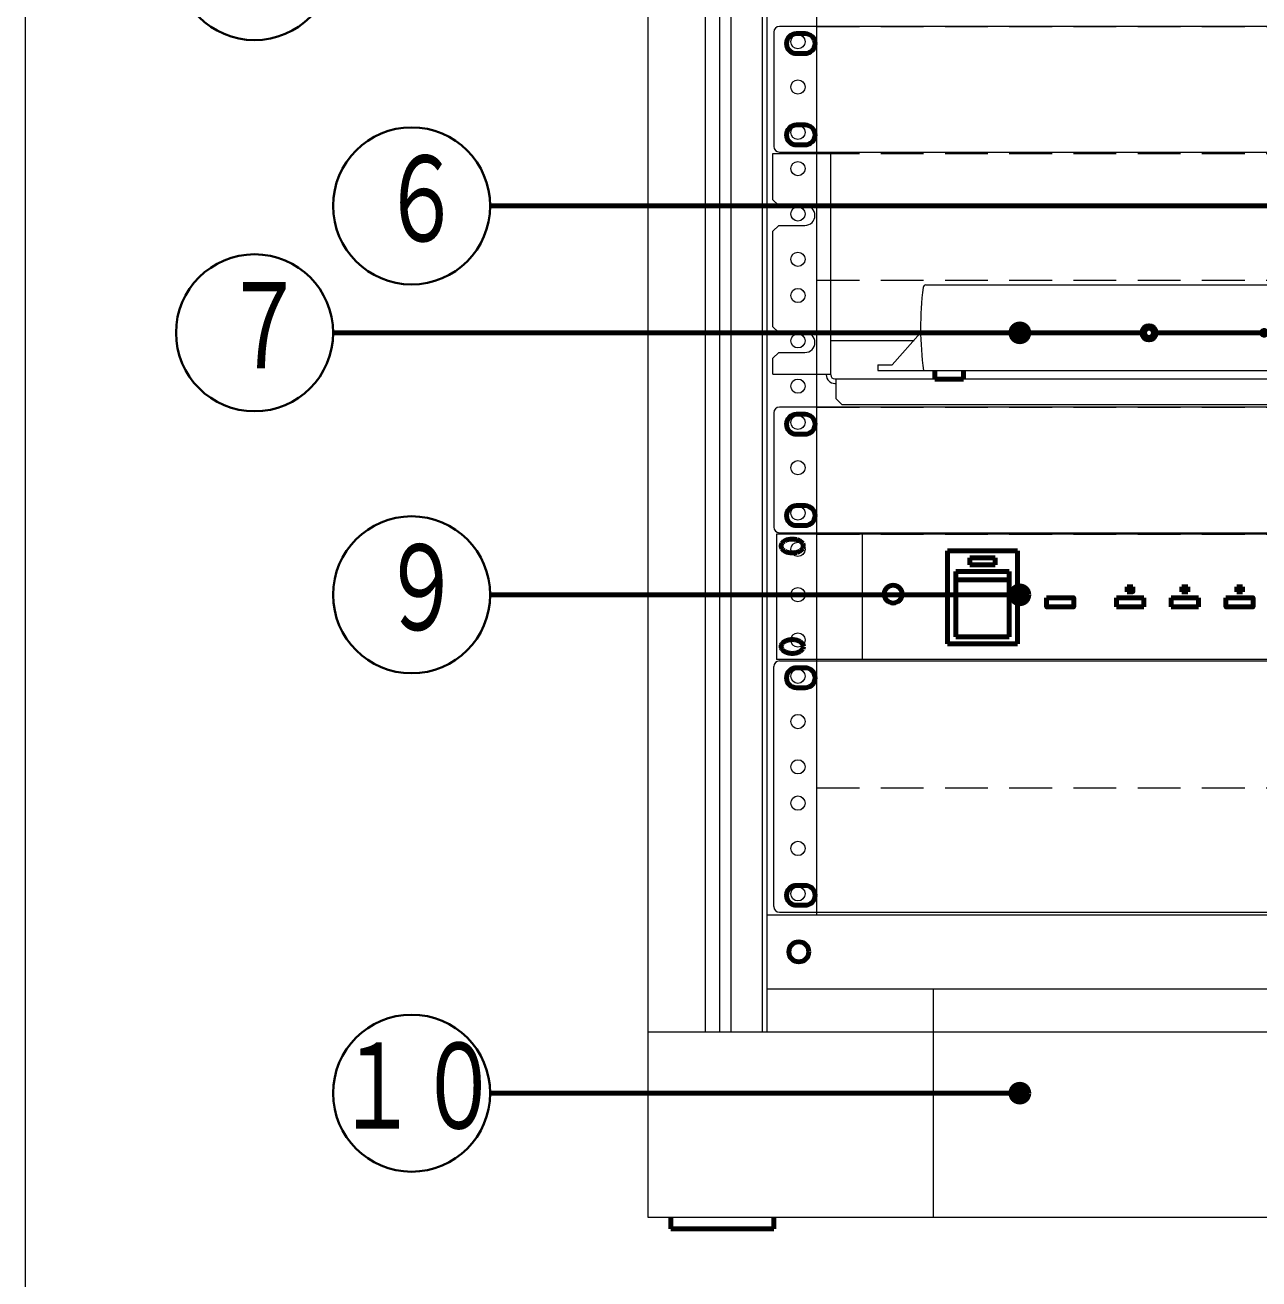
# Model space of a CAD drawing. Units: millimetres on the paper. Extents: x -400 to 400, y -280 to 280.
# Drawn here: x -128.99 to -94.42, y -210.19 to -175.05 of the extents above; entities that cross this region are included whole.
import ezdxf
from ezdxf.enums import TextEntityAlignment as Align

# ---------------------------------------------------------------- set-up
doc = ezdxf.new("R2010")
doc.units = ezdxf.units.MM
doc.linetypes.add('DASHED1', pattern=[1.8, 1.2, -0.6])
for name, color, linetype, lineweight in [('0-1_F-F_', 7, 'Continuous', 20), ('0-2_Defpoints', 2, 'Continuous', 80), ('0-3_WAKU-M', 7, 'Continuous', 20), ('0-5_gaikei', 7, 'Continuous', 20), ('0-6_moji1', 1, 'Continuous', 80)]:
    doc.layers.add(name, color=color, linetype=linetype, lineweight=lineweight)
doc.styles.add('ＭＳ ゴシック', font='')
doc.styles.get('ＭＳ ゴシック').set_extended_font_data('MS Gothic')

# ---------------------------------------------------------------- blocks, each defined once
blk = doc.blocks.new('2U-')
at = {"layer": '0-6_moji1', "color": 7, "lineweight": 20}
for p, q in [((-23.9, 0), (23.9, 0)), ((-24.1, -8.6), (-24.1, -0.2)), ((-23.9, -8.8), (23.9, -8.8))]:
    blk.add_line(p, q, dxfattribs=at)
at = {"layer": '0-6_moji1'}
for p, q in [((-23.3, -0.24), (-23, -0.24)), ((-23.3, -0.94), (-23, -0.94)), ((-23.3, -7.86), (-23, -7.86)), ((-23.3, -8.56), (-23, -8.56))]:
    blk.add_line(p, q, dxfattribs=at)
at = {"layer": '0-6_moji1', "color": 7, "lineweight": 20}
for centre, start, end in [((-23.9, -0.2), 90, 180), ((-23.9, -8.6), 180, 270)]:
    blk.add_arc(centre, 0.2, start, end, dxfattribs=at)
at = {"layer": '0-6_moji1'}
for centre, start, end in [((-23.3, -0.59), 90, 270), ((-23, -0.59), 270, 90), ((-23.3, -8.21), 90, 270), ((-23, -8.21), 270, 90)]:
    blk.add_arc(centre, 0.35, start, end, dxfattribs=at)
blk = doc.blocks.new('BP-2U-2')
at = {"layer": '0-6_moji1'}
blk.add_blockref('2U-', (0, 0), dxfattribs=at)
blk = doc.blocks.new('WUL61-')
at = {"layer": '0-6_moji1', "color": 7, "lineweight": 20}
for p, q in [((-21, 0), (-24, 0)), ((-24, 0), (-24, -4.4)), ((21, 0), (-21, 0)), ((-21, 0), (-21, -4.4)), ((-21, -4.4), (-24, -4.4)), ((21, -4.4), (-21, -4.4))]:
    blk.add_line(p, q, dxfattribs=at)
at = {"layer": '0-6_moji1'}
for p, q in [((-18.011, -3.85), (-18.011, -0.591)), ((-15.56, -0.591), (-18.011, -0.591)), ((-16.34, -0.836), (-17.231, -0.836)), ((-17.231, -0.836), (-17.231, -1.081)), ((-16.34, -0.836), (-16.34, -1.081)), ((-15.56, -3.85), (-15.56, -0.591)), ((-17.717, -3.604), (-17.717, -1.315)), ((-17.717, -1.315), (-15.854, -1.315)), ((-16.34, -1.081), (-17.231, -1.081)), ((-15.854, -3.604), (-15.854, -1.315)), ((-17.717, -1.609), (-15.854, -1.609)), ((-11.716, -1.844), (-11.516, -1.844)), ((-11.716, -2.019), (-11.716, -1.844)), ((-9.801, -2.019), (-9.801, -1.844)), ((-9.801, -1.844), (-9.601, -1.844)), ((-9.801, -2.019), (-9.601, -2.019)), ((-9.601, -2.019), (-9.601, -1.844)), ((-7.885, -2.019), (-7.885, -1.844)), ((-7.885, -1.844), (-7.685, -1.844)), ((-7.885, -2.019), (-7.685, -2.019)), ((-7.685, -2.019), (-7.685, -1.844)), ((-12.092, -2.233), (-11.141, -2.233)), ((-12.092, -2.554), (-12.092, -2.233)), ((-11.141, -2.554), (-12.092, -2.554)), ((-11.141, -2.233), (-11.141, -2.554)), ((-10.176, -2.233), (-9.225, -2.233)), ((-10.176, -2.554), (-10.176, -2.233)), ((-9.225, -2.554), (-10.176, -2.554)), ((-9.225, -2.233), (-9.225, -2.554)), ((-18.011, -3.85), (-15.56, -3.85)), ((-17.717, -3.604), (-15.854, -3.604))]:
    blk.add_line(p, q, dxfattribs=at)
blk.add_lwpolyline([(-11.716, -2.019), (-11.516, -2.019), (-11.516, -1.844)], dxfattribs=at)
for points in [[(-14.544, -2.233), (-13.593, -2.233), (-13.593, -2.554), (-14.544, -2.554)], [(-8.26, -2.233), (-7.31, -2.233), (-7.31, -2.554), (-8.26, -2.554)]]:
    blk.add_lwpolyline(points, close=True, dxfattribs=at)
blk.add_circle((-19.915, -2.104), 0.312, dxfattribs=at)
for centre, radius, start, end in [((-23.686, -0.419), 0.155, 146.213, 180), ((-23.686, -0.419), 0.155, 180, 213.787), ((-23.573, -0.495), 0.291, 121.7595, 146.213), ((-23.498, -0.615), 0.433, 104.3818, 121.7595), ((-23.449, -0.807), 0.631, 90, 104.3818), ((-23.449, -0.807), 0.631, 75.6182, 90), ((-23.4, -0.615), 0.433, 58.2405, 75.6182), ((-23.325, -0.495), 0.291, 33.787, 58.2405), ((-23.212, -0.419), 0.155, 0, 33.787), ((-23.212, -0.419), 0.155, 326.213, 0), ((-23.573, -0.343), 0.291, 213.787, 238.2405), ((-23.498, -0.222), 0.433, 238.2405, 255.6182), ((-23.449, -0.03), 0.631, 255.6182, 270), ((-23.449, -0.03), 0.631, 270, 284.3818), ((-23.4, -0.222), 0.433, 284.3818, 301.7595), ((-23.325, -0.343), 0.291, 301.7595, 326.213), ((-23.686, -3.939), 0.155, 146.213, 180), ((-23.686, -3.939), 0.155, 180, 213.787), ((-23.573, -4.015), 0.291, 121.7595, 146.213), ((-23.498, -4.136), 0.433, 104.3818, 121.7595), ((-23.449, -4.328), 0.631, 90, 104.3818), ((-23.449, -4.328), 0.631, 75.6182, 90), ((-23.4, -4.136), 0.433, 58.2405, 75.6182), ((-23.325, -4.015), 0.291, 33.787, 58.2405), ((-23.212, -3.939), 0.155, 0, 33.787), ((-23.212, -3.939), 0.155, 326.213, 0), ((-23.573, -3.863), 0.291, 213.787, 238.2405), ((-23.498, -3.743), 0.433, 238.2405, 255.6182), ((-23.449, -3.551), 0.631, 255.6182, 270), ((-23.449, -3.551), 0.631, 270, 284.3818), ((-23.4, -3.743), 0.433, 284.3818, 301.7595), ((-23.325, -3.863), 0.291, 301.7595, 326.213)]:
    blk.add_arc(centre, radius, start, end, dxfattribs=at)
blk = doc.blocks.new('1U-')
at = {"layer": '0-6_moji1', "color": 7, "lineweight": 20}
for p, q in [((23.9, 0), (-23.9, 0)), ((-24.1, -0.2), (-24.1, -4.2)), ((-23.9, -4.4), (23.9, -4.4))]:
    blk.add_line(p, q, dxfattribs=at)
at = {"layer": '0-6_moji1'}
for p, q in [((-23.301, -0.25), (-23.001, -0.25)), ((-23.301, -0.95), (-23.001, -0.95)), ((-23.301, -3.45), (-23.001, -3.45)), ((-23.301, -4.15), (-23.001, -4.15))]:
    blk.add_line(p, q, dxfattribs=at)
at = {"layer": '0-6_moji1', "color": 7, "lineweight": 20}
for centre, start, end in [((-23.9, -0.2), 90, 180), ((-23.9, -4.2), 180, 270)]:
    blk.add_arc(centre, 0.2, start, end, dxfattribs=at)
at = {"layer": '0-6_moji1'}
for centre, start, end in [((-23.301, -0.6), 90, 270), ((-23.001, -0.6), 270, 90), ((-23.301, -3.8), 90, 270), ((-23.001, -3.8), 270, 90)]:
    blk.add_arc(centre, 0.35, start, end, dxfattribs=at)
blk = doc.blocks.new('PP-1U-2')
at = {"layer": '0-5_gaikei'}
blk.add_blockref('1U-', (0, 0), dxfattribs=at)
blk = doc.blocks.new('U23')
at = {"layer": '0-2_Defpoints', "color": 1}
for p, q in [((0, 0), (-19.24, 0)), ((-0.249, 0.025), (0.249, 0.025)), ((-0.238, 0.075), (0.238, 0.075)), ((-0.217, 0.125), (0.217, 0.125)), ((-0.179, 0.175), (0.179, 0.175)), ((-0.109, 0.225), (0.109, 0.225)), ((-0.249, -0.025), (0.249, -0.025)), ((-0.238, -0.075), (0.238, -0.075)), ((-0.217, -0.125), (0.217, -0.125)), ((-0.179, -0.175), (0.179, -0.175)), ((-0.109, -0.225), (0.109, -0.225))]:
    blk.add_line(p, q, dxfattribs=at)
blk.add_circle((0, 0), 0.25, dxfattribs=at)
blk = doc.blocks.new('U18')
at = {"layer": '0-2_Defpoints', "color": 1}
for p, q in [((0, 0), (-14.84, 0)), ((-0.249, 0.025), (0.249, 0.025)), ((-0.238, 0.075), (0.238, 0.075)), ((-0.217, 0.125), (0.217, 0.125)), ((-0.179, 0.175), (0.179, 0.175)), ((-0.109, 0.225), (0.109, 0.225)), ((-0.249, -0.025), (0.249, -0.025)), ((-0.238, -0.075), (0.238, -0.075)), ((-0.217, -0.125), (0.217, -0.125)), ((-0.179, -0.175), (0.179, -0.175)), ((-0.109, -0.225), (0.109, -0.225))]:
    blk.add_line(p, q, dxfattribs=at)
blk.add_circle((0, 0), 0.25, dxfattribs=at)
blk = doc.blocks.new('SN1010-')
at = {"layer": '0-6_moji1', "color": 7, "lineweight": 20}
for p, q in [((-7.812, 3.3), (7.812, 3.3)), ((-9, 0.5), (-8, 1.623)), ((9, 0.5), (8, 1.623)), ((-9.5, 0.5), (-9, 0.5)), ((-9.5, 0.5), (-9.5, 0.3)), ((9.5, 0.5), (9, 0.5)), ((9.5, 0.5), (9.5, 0.3)), ((-9.5, 0.3), (9.5, 0.3))]:
    blk.add_line(p, q, dxfattribs=at)
at = {"layer": '0-6_moji1'}
for p, q in [((-0.16, 1.623), (-8, 1.623)), ((3.944, 1.623), (0.16, 1.623)), ((8, 1.623), (4.114, 1.623)), ((-7.5, 0.3), (-7.5, 0)), ((-7.5, 0), (-6.5, 0)), ((-6.5, 0.3), (-6.5, 0)), ((6.5, 0.3), (6.5, 0)), ((7.5, 0), (6.5, 0)), ((7.5, 0.3), (7.5, 0))]:
    blk.add_line(p, q, dxfattribs=at)
for centre, radius in [((0, 1.623), 0.25), ((0, 1.623), 0.16), ((4.029, 1.623), 0.085)]:
    blk.add_circle(centre, radius, dxfattribs=at)
at = {"layer": '0-6_moji1', "color": 7, "lineweight": 20}
for centre, radius, start, end in [((3.3, 1.8), 11.3, 172.8192, 187.6282), ((-7.812, 3.2), 0.1, 90, 172.8192), ((7.812, 3.2), 0.1, 7.1808, 90), ((-3.3, 1.8), 11.3, 352.3718, 7.1808)]:
    blk.add_arc(centre, radius, start, end, dxfattribs=at)
blk = doc.blocks.new('FM_ENC')
at = {"layer": '0-6_moji1', "color": 7, "lineweight": 20}
for p, q in [((-19.3, -1.3), (-19.3, 0)), ((-19.3, 0), (-17.68, 0)), ((-17.68, -6.208), (-17.68, 0)), ((-19.3, -1.3), (-19.14, -1.46)), ((-19.14, -1.46), (-18.404, -1.46)), ((-19.14, -2.02), (-19.3, -2.18)), ((-19.14, -2.02), (-18.404, -2.02)), ((-19.3, -4.86), (-19.3, -2.18)), ((-19.3, -4.86), (-19.14, -5.02)), ((-19.14, -5.02), (-18.404, -5.02)), ((-17.68, -5.248), (-15.346, -5.248)), ((-19.14, -5.58), (-19.3, -5.74)), ((-19.14, -5.58), (-18.404, -5.58)), ((-19.3, -6.184), (-19.3, -5.74)), ((-19.3, -6.184), (-17.68, -6.184)), ((-17.808, -6.208), (-17.808, -6.184)), ((-17.568, -6.32), (17.568, -6.32)), ((-17.528, -6.88), (-17.528, -6.32)), ((-17.568, -6.448), (-17.528, -6.448)), ((-17.368, -7.04), (-17.528, -6.88)), ((-17.368, -7.04), (17.368, -7.04))]:
    blk.add_line(p, q, dxfattribs=at)
for centre, radius, start, end in [((-18.404, -1.74), 0.28, 270, 90), ((-18.404, -5.3), 0.28, 270, 90), ((-17.568, -6.208), 0.24, 180, 270), ((-17.568, -6.208), 0.112, 180, 270)]:
    blk.add_arc(centre, radius, start, end, dxfattribs=at)
at = {"layer": '0-5_gaikei', "xscale": 0.8, "yscale": 0.8}
blk.add_blockref('SN1010-', (-8.764, -6.328), dxfattribs=at)

msp = doc.modelspace()

# ---------------------------------------------------------------- linework, layer by layer
at = {"layer": '0-1_F-F_'}
msp.add_line((-106.819, -54.064), (-106.819, -199.984), dxfattribs=at)
at = {"layer": '0-1_F-F_', "linetype": 'DASHED1'}
for p, q in [((-106.819, -175.092), (-70.659, -175.092)), ((-106.819, -178.648), (-70.659, -178.648)), ((-106.819, -182.204), (-70.659, -182.204)), ((-106.819, -185.76), (-70.659, -185.76)), ((-106.819, -189.316), (-70.659, -189.316)), ((-106.819, -192.872), (-70.659, -192.872)), ((-106.819, -196.428), (-70.659, -196.428))]:
    msp.add_line(p, q, dxfattribs=at)
at = {"layer": '0-1_F-F_'}
for centre in [(-107.339, -175.52), (-107.339, -176.79), (-107.339, -178.06), (-107.339, -179.076), (-107.339, -180.346), (-107.339, -181.616), (-107.339, -182.632), (-107.339, -183.902), (-107.339, -185.172), (-107.339, -186.188), (-107.339, -187.458), (-107.339, -188.728), (-107.339, -189.744), (-107.339, -191.014), (-107.339, -192.284), (-107.339, -193.3), (-107.339, -194.57), (-107.339, -195.84), (-107.339, -196.856), (-107.339, -198.126), (-107.339, -199.396)]:
    msp.add_circle(centre, 0.2, dxfattribs=at)
at = {"layer": '0-2_Defpoints', "color": 1}
msp.add_line((-79.979, -180.121), (-115.963, -180.121), dxfattribs=at)
at = {"layer": '0-2_Defpoints', "lineweight": 40}
for centre in [(-122.563, -173.276), (-118.163, -180.121), (-122.563, -183.677), (-118.163, -191.018), (-118.163, -204.984)]:
    msp.add_circle(centre, 2.2, dxfattribs=at)
at = {"layer": '0-3_WAKU-M'}
msp.add_line((-128.993, 241.536), (-128.993, -238.464), dxfattribs=at)
at = {"layer": '0-6_moji1', "color": 4, "lineweight": 9}
for p, q in [((-111.539, -208.464), (-111.539, -48.464)), ((-65.939, -208.464), (-111.539, -208.464))]:
    msp.add_line(p, q, dxfattribs=at)
at = {"layer": '0-6_moji1', "color": 7, "lineweight": 20}
for p, q in [((-109.939, -52.864), (-109.939, -203.264)), ((-109.539, -52.864), (-109.539, -203.264)), ((-109.219, -52.864), (-109.219, -203.264)), ((-108.339, -52.864), (-108.339, -203.264)), ((-108.211, -52.864), (-108.211, -203.264)), ((-108.211, -199.984), (-69.267, -199.984)), ((-108.211, -202.064), (-69.267, -202.064)), ((-103.539, -208.464), (-103.539, -202.064)), ((-111.539, -203.264), (-65.939, -203.264))]:
    msp.add_line(p, q, dxfattribs=at)
at = {"layer": '0-6_moji1'}
for p, q in [((-110.899, -208.784), (-110.899, -208.464)), ((-108.019, -208.464), (-108.019, -208.784)), ((-108.019, -208.784), (-110.899, -208.784))]:
    msp.add_line(p, q, dxfattribs=at)
msp.add_circle((-107.315, -201.024), 0.28, dxfattribs=at)

# ---------------------------------------------------------------- block references
at = {"layer": '0-2_Defpoints'}
for name, p in [('U23', (-101.123, -183.677)), ('U18', (-101.123, -191.018)), ('U18', (-101.123, -204.984))]:
    msp.add_blockref(name, p, dxfattribs=at)
at = {"layer": '0-5_gaikei'}
msp.add_blockref('FM_ENC', (-88.739, -178.648), dxfattribs=at)
at = {"layer": '0-6_moji1', "xscale": 0.8, "yscale": 0.8}
for name, p in [('PP-1U-2', (-88.739, -175.092)), ('PP-1U-2', (-88.739, -185.76)), ('WUL61-', (-88.739, -189.316)), ('BP-2U-2', (-88.739, -192.872))]:
    msp.add_blockref(name, p, dxfattribs=at)

# ---------------------------------------------------------------- texts
at = {"layer": '0-2_Defpoints', "style": 'ＭＳ ゴシック', "width": 0.7}
for s, p in [('６', (-119.038, -181.834)), ('７', (-123.438, -185.39)), ('９', (-119.038, -192.73)), ('１０', (-120.288, -206.696))]:
    msp.add_text(s, height=2.405, dxfattribs=at).set_placement(p, align=Align.BOTTOM_LEFT)

doc.saveas('drawing.dxf')
